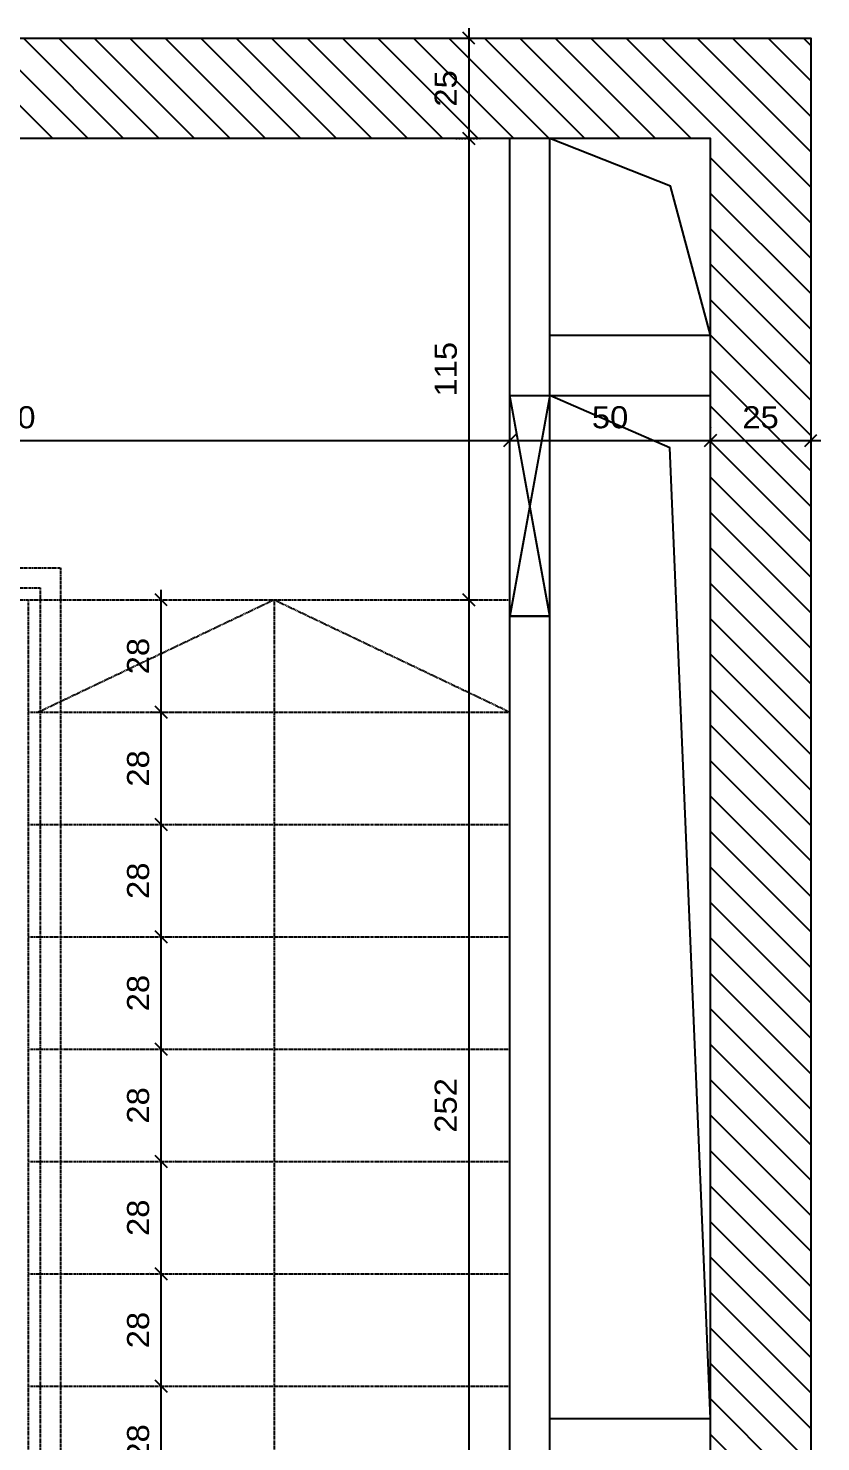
# Model space of a CAD drawing. Header units: centimetres. Extents: x 20560 to 58288, y -11023 to 7736.
# Drawn here: x 52555.2 to 52752.7, y -8592.7 to -8240.4 of the extents above; entities that cross this region are included whole.
import ezdxf

# ---------------------------------------------------------------- set-up
doc = ezdxf.new("R2010")
doc.units = ezdxf.units.CM
doc.header["$LTSCALE"] = 0.5
doc.header["$MEASUREMENT"] = 0
for name, pattern in [('DASHED2', [0.375, 0.25, -0.125]), ('DOT', [0.25, 0, -0.25]), ('Hidden', [0.714375, 0.47625, -0.238125])]:
    doc.linetypes.add(name, pattern=pattern)
doc.layers.get('DEFPOINTS').update_dxf_attribs({"color": 1})
for name, color, linetype in [('B_K.BINYAN', 7, 'Continuous'), ('DIM', 2, 'Continuous'), ('HATCH', 9, 'Continuous'), ('MABAT', 4, 'Continuous'), ('V', 1, 'Continuous')]:
    doc.layers.add(name, color=color, linetype=linetype)
doc.layers.add('ENG_beton nifsak', color=4, linetype='Continuous', transparency=0.5)
doc.layers.add('ENG_beton ole', color=3, linetype='DASHED2', transparency=0.5)
doc.styles.add('hebtxt', font='hebtxt-weld.shx', dxfattribs={"width": 1.11})
doc.dimstyles.new('25', dxfattribs={"dimtxt": 5.5, "dimasz": 3, "dimexe": 3, "dimexo": 6, "dimgap": 3, "dimtad": 1, "dimdec": 0, "dimrnd": 0.5, "dimdsep": 46, "dimtxsty": 'hebtxt', "dimblk1": 'OBLIQUE', "dimblk2": 'OBLIQUE', "dimsah": 1, "dimcen": 1, "dimdle": 2.5, "dimclre": 9, "dimclrt": 3, "dimadec": 0, "dimazin": 0, "dimtfac": 1, "dimtdec": 0, "dimtix": 1, "dimtmove": 2, "dimatfit": 3, "dimldrblk": 'OBLIQUE', "dimfxl": 1, "dimtolj": 1, "dimarcsym": 0})

# ---------------------------------------------------------------- blocks, each defined once
blk = doc.blocks.new('_OBLIQUE')
at = {"color": 0, "linetype": 'ByBlock'}
blk.add_line((-0.5, -0.5), (0.5, 0.5), dxfattribs=at)
blk = doc.blocks.new('*D3593')
at = {"layer": 'DEFPOINTS', "color": 0, "ltscale": 5, "transparency": 16777216}
for p in [(52655.96, -8242.89, 0), (52655.96, -8267.89, 0), (52665.08, -8267.89)]:
    blk.add_point(p, dxfattribs=at)
at = {"layer": 'DIM', "color": 0, "lineweight": -2, "ltscale": 5, "transparency": 16777216}
blk.add_line((52665.08, -8240.39), (52665.08, -8270.39), dxfattribs=at)
at = {"layer": 'DIM', "color": 9, "linetype": 'DOT', "lineweight": -2, "ltscale": 5, "transparency": 16777216}
for p, q in [((52661.96, -8242.89), (52668.08, -8242.89)), ((52661.96, -8267.89), (52668.08, -8267.89))]:
    blk.add_line(p, q, dxfattribs=at)
at = {"layer": 'DIM', "color": 0, "lineweight": -2, "ltscale": 5, "transparency": 16777216, "xscale": 3, "yscale": 3, "zscale": 3}
for p, rotation in [((52665.08, -8242.89), 90), ((52665.08, -8267.89), 270)]:
    blk.add_blockref('_OBLIQUE', p, dxfattribs=dict(at, rotation=rotation))
at = {"layer": 'DIM', "color": 3, "ltscale": 5, "transparency": 16777216, "insert": (52659.33, -8255.39), "char_height": 5.5, "attachment_point": 5, "rotation": 90, "style": 'hebtxt'}
blk.add_mtext('\\A1;25', dxfattribs=at)
blk = doc.blocks.new('*D3594')
at = {"layer": 'DEFPOINTS', "color": 0, "ltscale": 5, "transparency": 16777216}
for p in [(52655.96, -8267.89, 0), (52654.33, -8382.89, 0), (52665.08, -8382.89)]:
    blk.add_point(p, dxfattribs=at)
at = {"layer": 'DIM', "color": 0, "lineweight": -2, "ltscale": 5, "transparency": 16777216}
blk.add_line((52665.08, -8265.39), (52665.08, -8385.39), dxfattribs=at)
at = {"layer": 'DIM', "color": 9, "linetype": 'DOT', "lineweight": -2, "ltscale": 5, "transparency": 16777216}
for p, q in [((52661.96, -8267.89), (52668.08, -8267.89)), ((52660.33, -8382.89), (52668.08, -8382.89))]:
    blk.add_line(p, q, dxfattribs=at)
at = {"layer": 'DIM', "color": 0, "lineweight": -2, "ltscale": 5, "transparency": 16777216, "xscale": 3, "yscale": 3, "zscale": 3}
for p, rotation in [((52665.08, -8267.89), 90), ((52665.08, -8382.89), 270)]:
    blk.add_blockref('_OBLIQUE', p, dxfattribs=dict(at, rotation=rotation))
at = {"layer": 'DIM', "color": 3, "ltscale": 5, "transparency": 16777216, "insert": (52659.33, -8325.39), "char_height": 5.5, "attachment_point": 5, "rotation": 90, "style": 'hebtxt'}
blk.add_mtext('\\A1;115', dxfattribs=at)
blk = doc.blocks.new('*D3595')
at = {"layer": 'DEFPOINTS', "color": 0, "ltscale": 5, "transparency": 16777216}
for p in [(52654.33, -8382.89, 0), (52655.19, -8634.89, 0), (52665.08, -8634.89)]:
    blk.add_point(p, dxfattribs=at)
at = {"layer": 'DIM', "color": 0, "lineweight": -2, "ltscale": 5, "transparency": 16777216}
blk.add_line((52665.08, -8380.39), (52665.08, -8637.39), dxfattribs=at)
at = {"layer": 'DIM', "color": 9, "linetype": 'DOT', "lineweight": -2, "ltscale": 5, "transparency": 16777216}
for p, q in [((52660.33, -8382.89), (52668.08, -8382.89)), ((52661.19, -8634.89), (52668.08, -8634.89))]:
    blk.add_line(p, q, dxfattribs=at)
at = {"layer": 'DIM', "color": 0, "lineweight": -2, "ltscale": 5, "transparency": 16777216, "xscale": 3, "yscale": 3, "zscale": 3}
for p, rotation in [((52665.08, -8382.89), 90), ((52665.08, -8634.89), 270)]:
    blk.add_blockref('_OBLIQUE', p, dxfattribs=dict(at, rotation=rotation))
at = {"layer": 'DIM', "color": 3, "ltscale": 5, "transparency": 16777216, "insert": (52659.33, -8508.89), "char_height": 5.5, "attachment_point": 5, "rotation": 90, "style": 'hebtxt'}
blk.add_mtext('\\A1;252', dxfattribs=at)
blk = doc.blocks.new('*D3608')
at = {"layer": 'DEFPOINTS', "color": 0, "ltscale": 5, "transparency": 16777216}
for p in [(52588.4, -8578.89), (52591.5, -8578.89, 0), (52592.19, -8606.89, 0)]:
    blk.add_point(p, dxfattribs=at)
at = {"layer": 'DIM', "color": 9, "linetype": 'DOT', "lineweight": -2, "ltscale": 5, "transparency": 16777216}
for p, q in [((52585.5, -8578.89), (52585.4, -8578.89)), ((52586.19, -8606.89), (52585.4, -8606.89))]:
    blk.add_line(p, q, dxfattribs=at)
at = {"layer": 'DIM', "color": 0, "lineweight": -2, "ltscale": 5, "transparency": 16777216}
blk.add_line((52588.4, -8609.39), (52588.4, -8576.39), dxfattribs=at)
at = {"layer": 'DIM', "color": 0, "lineweight": -2, "ltscale": 5, "transparency": 16777216, "xscale": 3, "yscale": 3, "zscale": 3}
for p, rotation in [((52588.4, -8578.89), 90), ((52588.4, -8606.89), 270)]:
    blk.add_blockref('_OBLIQUE', p, dxfattribs=dict(at, rotation=rotation))
at = {"layer": 'DIM', "color": 3, "ltscale": 5, "transparency": 16777216, "insert": (52582.65, -8592.89), "char_height": 5.5, "attachment_point": 5, "rotation": 90, "style": 'hebtxt'}
blk.add_mtext('\\A1;28', dxfattribs=at)
blk = doc.blocks.new('*D3609')
at = {"layer": 'DEFPOINTS', "color": 0, "ltscale": 5, "transparency": 16777216}
for p in [(52588.4, -8550.89), (52592.93, -8550.89, 0), (52591.5, -8578.89, 0)]:
    blk.add_point(p, dxfattribs=at)
at = {"layer": 'DIM', "color": 0, "lineweight": -2, "ltscale": 5, "transparency": 16777216}
blk.add_line((52588.4, -8581.39), (52588.4, -8548.39), dxfattribs=at)
at = {"layer": 'DIM', "color": 9, "linetype": 'DOT', "lineweight": -2, "ltscale": 5, "transparency": 16777216}
for p, q in [((52586.93, -8550.89), (52585.4, -8550.89)), ((52585.5, -8578.89), (52585.4, -8578.89))]:
    blk.add_line(p, q, dxfattribs=at)
at = {"layer": 'DIM', "color": 0, "lineweight": -2, "ltscale": 5, "transparency": 16777216, "xscale": 3, "yscale": 3, "zscale": 3}
for p, rotation in [((52588.4, -8550.89), 90), ((52588.4, -8578.89), 270)]:
    blk.add_blockref('_OBLIQUE', p, dxfattribs=dict(at, rotation=rotation))
at = {"layer": 'DIM', "color": 3, "ltscale": 5, "transparency": 16777216, "insert": (52582.65, -8564.89), "char_height": 5.5, "attachment_point": 5, "rotation": 90, "style": 'hebtxt'}
blk.add_mtext('\\A1;28', dxfattribs=at)
blk = doc.blocks.new('*D3610')
at = {"layer": 'DEFPOINTS', "color": 0, "ltscale": 5, "transparency": 16777216}
for p in [(52588.23, -8522.89, 0), (52588.4, -8522.89), (52592.93, -8550.89, 0)]:
    blk.add_point(p, dxfattribs=at)
at = {"layer": 'DIM', "color": 0, "lineweight": -2, "ltscale": 5, "transparency": 16777216}
blk.add_line((52588.4, -8553.39), (52588.4, -8520.39), dxfattribs=at)
at = {"layer": 'DIM', "color": 9, "linetype": 'DOT', "lineweight": -2, "ltscale": 5, "transparency": 16777216}
for p, q in [((52594.23, -8522.89), (52591.4, -8522.89)), ((52586.93, -8550.89), (52585.4, -8550.89))]:
    blk.add_line(p, q, dxfattribs=at)
at = {"layer": 'DIM', "color": 0, "lineweight": -2, "ltscale": 5, "transparency": 16777216, "xscale": 3, "yscale": 3, "zscale": 3}
for p, rotation in [((52588.4, -8522.89), 90), ((52588.4, -8550.89), 270)]:
    blk.add_blockref('_OBLIQUE', p, dxfattribs=dict(at, rotation=rotation))
at = {"layer": 'DIM', "color": 3, "ltscale": 5, "transparency": 16777216, "insert": (52582.65, -8536.89), "char_height": 5.5, "attachment_point": 5, "rotation": 90, "style": 'hebtxt'}
blk.add_mtext('\\A1;28', dxfattribs=at)
blk = doc.blocks.new('*D3611')
at = {"layer": 'DEFPOINTS', "color": 0, "ltscale": 5, "transparency": 16777216}
for p in [(52588.4, -8494.89), (52590.1, -8494.89, 0), (52588.23, -8522.89, 0)]:
    blk.add_point(p, dxfattribs=at)
at = {"layer": 'DIM', "color": 0, "lineweight": -2, "ltscale": 5, "transparency": 16777216}
blk.add_line((52588.4, -8525.39), (52588.4, -8492.39), dxfattribs=at)
at = {"layer": 'DIM', "color": 9, "linetype": 'DOT', "lineweight": -2, "ltscale": 5, "transparency": 16777216}
for p, q in [((52584.1, -8494.89), (52585.4, -8494.89)), ((52594.23, -8522.89), (52591.4, -8522.89))]:
    blk.add_line(p, q, dxfattribs=at)
at = {"layer": 'DIM', "color": 0, "lineweight": -2, "ltscale": 5, "transparency": 16777216, "xscale": 3, "yscale": 3, "zscale": 3}
for p, rotation in [((52588.4, -8494.89), 90), ((52588.4, -8522.89), 270)]:
    blk.add_blockref('_OBLIQUE', p, dxfattribs=dict(at, rotation=rotation))
at = {"layer": 'DIM', "color": 3, "ltscale": 5, "transparency": 16777216, "insert": (52582.65, -8508.89), "char_height": 5.5, "attachment_point": 5, "rotation": 90, "style": 'hebtxt'}
blk.add_mtext('\\A1;28', dxfattribs=at)
blk = doc.blocks.new('*D3612')
at = {"layer": 'DEFPOINTS', "color": 0, "ltscale": 5, "transparency": 16777216}
for p in [(52584.06, -8466.89, 0), (52588.4, -8466.89), (52590.1, -8494.89, 0)]:
    blk.add_point(p, dxfattribs=at)
at = {"layer": 'DIM', "color": 0, "lineweight": -2, "ltscale": 5, "transparency": 16777216}
blk.add_line((52588.4, -8497.39), (52588.4, -8464.39), dxfattribs=at)
at = {"layer": 'DIM', "color": 9, "linetype": 'DOT', "lineweight": -2, "ltscale": 5, "transparency": 16777216}
for p, q in [((52590.06, -8466.89), (52591.4, -8466.89)), ((52584.1, -8494.89), (52585.4, -8494.89))]:
    blk.add_line(p, q, dxfattribs=at)
at = {"layer": 'DIM', "color": 0, "lineweight": -2, "ltscale": 5, "transparency": 16777216, "xscale": 3, "yscale": 3, "zscale": 3}
for p, rotation in [((52588.4, -8466.89), 90), ((52588.4, -8494.89), 270)]:
    blk.add_blockref('_OBLIQUE', p, dxfattribs=dict(at, rotation=rotation))
at = {"layer": 'DIM', "color": 3, "ltscale": 5, "transparency": 16777216, "insert": (52582.65, -8480.89), "char_height": 5.5, "attachment_point": 5, "rotation": 90, "style": 'hebtxt'}
blk.add_mtext('\\A1;28', dxfattribs=at)
blk = doc.blocks.new('*D3613')
at = {"layer": 'DEFPOINTS', "color": 0, "ltscale": 5, "transparency": 16777216}
for p in [(52588.23, -8438.89, 0), (52588.4, -8438.89), (52584.06, -8466.89, 0)]:
    blk.add_point(p, dxfattribs=at)
at = {"layer": 'DIM', "color": 0, "lineweight": -2, "ltscale": 5, "transparency": 16777216}
blk.add_line((52588.4, -8469.39), (52588.4, -8436.39), dxfattribs=at)
at = {"layer": 'DIM', "color": 9, "linetype": 'DOT', "lineweight": -2, "ltscale": 5, "transparency": 16777216}
for p, q in [((52594.23, -8438.89), (52591.4, -8438.89)), ((52590.06, -8466.89), (52591.4, -8466.89))]:
    blk.add_line(p, q, dxfattribs=at)
at = {"layer": 'DIM', "color": 0, "lineweight": -2, "ltscale": 5, "transparency": 16777216, "xscale": 3, "yscale": 3, "zscale": 3}
for p, rotation in [((52588.4, -8438.89), 90), ((52588.4, -8466.89), 270)]:
    blk.add_blockref('_OBLIQUE', p, dxfattribs=dict(at, rotation=rotation))
at = {"layer": 'DIM', "color": 3, "ltscale": 5, "transparency": 16777216, "insert": (52582.65, -8452.89), "char_height": 5.5, "attachment_point": 5, "rotation": 90, "style": 'hebtxt'}
blk.add_mtext('\\A1;28', dxfattribs=at)
blk = doc.blocks.new('*D3614')
at = {"layer": 'DEFPOINTS', "color": 0, "ltscale": 5, "transparency": 16777216}
for p in [(52588.4, -8410.89), (52599.31, -8410.89, 0), (52588.23, -8438.89, 0)]:
    blk.add_point(p, dxfattribs=at)
at = {"layer": 'DIM', "color": 0, "lineweight": -2, "ltscale": 5, "transparency": 16777216}
blk.add_line((52588.4, -8441.39), (52588.4, -8408.39), dxfattribs=at)
at = {"layer": 'DIM', "color": 9, "linetype": 'DOT', "lineweight": -2, "ltscale": 5, "transparency": 16777216}
for p, q in [((52593.31, -8410.89), (52585.4, -8410.89)), ((52594.23, -8438.89), (52591.4, -8438.89))]:
    blk.add_line(p, q, dxfattribs=at)
at = {"layer": 'DIM', "color": 0, "lineweight": -2, "ltscale": 5, "transparency": 16777216, "xscale": 3, "yscale": 3, "zscale": 3}
for p, rotation in [((52588.4, -8410.89), 90), ((52588.4, -8438.89), 270)]:
    blk.add_blockref('_OBLIQUE', p, dxfattribs=dict(at, rotation=rotation))
at = {"layer": 'DIM', "color": 3, "ltscale": 5, "transparency": 16777216, "insert": (52582.65, -8424.89), "char_height": 5.5, "attachment_point": 5, "rotation": 90, "style": 'hebtxt'}
blk.add_mtext('\\A1;28', dxfattribs=at)
blk = doc.blocks.new('*D3615')
at = {"layer": 'DEFPOINTS', "color": 0, "ltscale": 5, "transparency": 16777216}
for p in [(52588.4, -8382.89), (52588.81, -8382.89, 0), (52599.31, -8410.89, 0)]:
    blk.add_point(p, dxfattribs=at)
at = {"layer": 'DIM', "color": 0, "lineweight": -2, "ltscale": 5, "transparency": 16777216}
blk.add_line((52588.4, -8413.39), (52588.4, -8380.39), dxfattribs=at)
at = {"layer": 'DIM', "color": 9, "linetype": 'DOT', "lineweight": -2, "ltscale": 5, "transparency": 16777216}
for p, q in [((52582.81, -8382.89), (52585.4, -8382.89)), ((52593.31, -8410.89), (52585.4, -8410.89))]:
    blk.add_line(p, q, dxfattribs=at)
at = {"layer": 'DIM', "color": 0, "lineweight": -2, "ltscale": 5, "transparency": 16777216, "xscale": 3, "yscale": 3, "zscale": 3}
for p, rotation in [((52588.4, -8382.89), 90), ((52588.4, -8410.89), 270)]:
    blk.add_blockref('_OBLIQUE', p, dxfattribs=dict(at, rotation=rotation))
at = {"layer": 'DIM', "color": 3, "ltscale": 5, "transparency": 16777216, "insert": (52582.65, -8396.89), "char_height": 5.5, "attachment_point": 5, "rotation": 90, "style": 'hebtxt'}
blk.add_mtext('\\A1;28', dxfattribs=at)
blk = doc.blocks.new('*D3578')
at = {"layer": 'DEFPOINTS', "color": 0, "ltscale": 5, "transparency": 16777216}
for p in [(52425.25, -8337.75), (52675.25, -8342.47), (52675.25, -8343.14)]:
    blk.add_point(p, dxfattribs=at)
at = {"layer": 'DIM', "color": 0, "lineweight": -2, "ltscale": 5, "transparency": 16777216}
blk.add_line((52422.75, -8343.14), (52677.75, -8343.14), dxfattribs=at)
at = {"layer": 'DIM', "color": 9, "linetype": 'DOT', "lineweight": -2, "ltscale": 5, "transparency": 16777216}
for p, q in [((52425.25, -8343.75), (52425.25, -8346.14)), ((52675.25, -8348.47), (52675.25, -8346.14))]:
    blk.add_line(p, q, dxfattribs=at)
at = {"layer": 'DIM', "color": 0, "lineweight": -2, "ltscale": 5, "transparency": 16777216, "xscale": 3, "yscale": 3, "zscale": 3, "rotation": 180}
blk.add_blockref('_OBLIQUE', (52425.25, -8343.14), dxfattribs=at)
at = {"layer": 'DIM', "color": 0, "lineweight": -2, "ltscale": 5, "transparency": 16777216, "xscale": 3, "yscale": 3, "zscale": 3}
blk.add_blockref('_OBLIQUE', (52675.25, -8343.14), dxfattribs=at)
at = {"layer": 'DIM', "color": 3, "ltscale": 5, "transparency": 16777216, "insert": (52550.25, -8337.39), "char_height": 5.5, "attachment_point": 5, "style": 'hebtxt'}
blk.add_mtext('\\A1;250', dxfattribs=at)
blk = doc.blocks.new('*D3579')
at = {"layer": 'DEFPOINTS', "color": 0, "ltscale": 5, "transparency": 16777216}
for p in [(52675.25, -8342.47), (52725.25, -8343.14), (52725.25, -8345.83)]:
    blk.add_point(p, dxfattribs=at)
at = {"layer": 'DIM', "color": 9, "linetype": 'DOT', "lineweight": -2, "ltscale": 5, "transparency": 16777216}
for p, q in [((52725.25, -8339.83), (52725.25, -8340.14)), ((52675.25, -8348.47), (52675.25, -8346.14))]:
    blk.add_line(p, q, dxfattribs=at)
at = {"layer": 'DIM', "color": 0, "lineweight": -2, "ltscale": 5, "transparency": 16777216}
blk.add_line((52672.75, -8343.14), (52727.75, -8343.14), dxfattribs=at)
at = {"layer": 'DIM', "color": 0, "lineweight": -2, "ltscale": 5, "transparency": 16777216, "xscale": 3, "yscale": 3, "zscale": 3, "rotation": 180}
blk.add_blockref('_OBLIQUE', (52675.25, -8343.14), dxfattribs=at)
at = {"layer": 'DIM', "color": 0, "lineweight": -2, "ltscale": 5, "transparency": 16777216, "xscale": 3, "yscale": 3, "zscale": 3}
blk.add_blockref('_OBLIQUE', (52725.25, -8343.14), dxfattribs=at)
at = {"layer": 'DIM', "color": 3, "ltscale": 5, "transparency": 16777216, "insert": (52700.25, -8337.39), "char_height": 5.5, "attachment_point": 5, "style": 'hebtxt'}
blk.add_mtext('\\A1;50', dxfattribs=at)
blk = doc.blocks.new('*D3580')
at = {"layer": 'DEFPOINTS', "color": 0, "ltscale": 5, "transparency": 16777216}
for p in [(52725.25, -8345.83), (52750.25, -8343.14), (52750.25, -8345.83)]:
    blk.add_point(p, dxfattribs=at)
at = {"layer": 'DIM', "color": 9, "linetype": 'DOT', "lineweight": -2, "ltscale": 5, "transparency": 16777216}
for p, q in [((52725.25, -8339.83), (52725.25, -8340.14)), ((52750.25, -8339.83), (52750.25, -8340.14))]:
    blk.add_line(p, q, dxfattribs=at)
at = {"layer": 'DIM', "color": 0, "lineweight": -2, "ltscale": 5, "transparency": 16777216}
blk.add_line((52722.75, -8343.14), (52752.75, -8343.14), dxfattribs=at)
at = {"layer": 'DIM', "color": 0, "lineweight": -2, "ltscale": 5, "transparency": 16777216, "xscale": 3, "yscale": 3, "zscale": 3, "rotation": 180}
blk.add_blockref('_OBLIQUE', (52725.25, -8343.14), dxfattribs=at)
at = {"layer": 'DIM', "color": 0, "lineweight": -2, "ltscale": 5, "transparency": 16777216, "xscale": 3, "yscale": 3, "zscale": 3}
blk.add_blockref('_OBLIQUE', (52750.25, -8343.14), dxfattribs=at)
at = {"layer": 'DIM', "color": 3, "ltscale": 5, "transparency": 16777216, "insert": (52737.75, -8337.39), "char_height": 5.5, "attachment_point": 5, "style": 'hebtxt'}
blk.add_mtext('\\A1;25', dxfattribs=at)
blk = doc.blocks.new('waesrhd')
at = {"layer": 'ENG_beton nifsak', "ltscale": 50}
for points in [[(59201.83, -10350.82), (59201.83, -10325.82), (59551.83, -10325.82), (59551.83, -10857.82), (59526.83, -10857.82)], [(59526.83, -10832.82), (59226.83, -10832.82), (59226.83, -10460.82), (59201.83, -10460.82), (59201.83, -10857.82), (59526.83, -10857.82), (59526.83, -10350.82), (59226.83, -10350.82)]]:
    blk.add_lwpolyline(points, dxfattribs=at)
at = {"layer": 'HATCH'}
for points in [[(59526.83, -10399.82), (59516.9, -10362.68), (59486.83, -10350.82)], [(59526.83, -10669.82), (59516.69, -10427.92), (59486.83, -10414.82)]]:
    blk.add_lwpolyline(points, dxfattribs=at)
at = {"layer": 'MABAT'}
for p, q in [((59486.83, -10399.82), (59526.83, -10399.82)), ((59486.83, -10414.82), (59526.83, -10414.82)), ((59486.83, -10669.82), (59526.83, -10669.82))]:
    blk.add_line(p, q, dxfattribs=at)
for points in [[(59476.83, -10832.82), (59476.83, -10414.82), (59476.83, -10350.82)], [(59486.83, -10832.82), (59486.83, -10414.82), (59486.83, -10350.82)], [(59486.83, -10414.82), (59476.83, -10469.82), (59486.83, -10469.82), (59476.83, -10414.82), (59486.83, -10414.82)]]:
    blk.add_lwpolyline(points, dxfattribs=at)

msp = doc.modelspace()

# ---------------------------------------------------------------- hatches: boundary and pattern name
at = {"layer": 'HATCH', "linetype": 'Continuous', "transparency": 33554559}
h = msp.add_hatch(dxfattribs=at)
h.set_pattern_fill('ANSI31', color=256, scale=50, angle=270)
h.set_pattern_definition([(315, (-7220.4333, 2175.5), (4.4194174, 4.4194174), [])])
h.paths.add_polyline_path([(52425.249, -8377.892), (52400.249, -8377.892), (52400.249, -8774.892), (52685.249, -8774.892), (52685.249, -8749.892), (52425.249, -8749.892)], flags=17)
h.paths.add_polyline_path([(52750.249, -8242.892), (52400.249, -8242.892), (52400.249, -8272.892), (52425.249, -8272.892), (52425.249, -8267.892), (52725.249, -8267.892), (52725.249, -8774.892), (52750.249, -8774.892)])

# ---------------------------------------------------------------- linework, layer by layer
at = {"layer": 'ENG_beton ole', "ltscale": 50}
for points in [[(52400.249, -8267.892), (52400.249, -8242.892), (52750.249, -8242.892), (52750.249, -8774.892), (52725.249, -8774.892)], [(52725.249, -8749.892), (52425.249, -8749.892), (52425.249, -8377.892), (52400.249, -8377.892), (52400.249, -8774.892), (52725.249, -8774.892), (52725.249, -8267.892), (52425.249, -8267.892)]]:
    msp.add_lwpolyline(points, dxfattribs=at)
at = {"layer": 'HATCH'}
for points in [[(52725.249, -8316.892), (52715.319, -8279.747), (52685.249, -8267.892)], [(52725.249, -8586.892), (52715.106, -8344.992), (52685.249, -8331.892)]]:
    msp.add_lwpolyline(points, dxfattribs=at)
at = {"layer": 'MABAT'}
for p, q in [((52685.249, -8316.892), (52725.249, -8316.892)), ((52685.249, -8331.892), (52725.249, -8331.892)), ((52685.249, -8586.892), (52725.249, -8586.892))]:
    msp.add_line(p, q, dxfattribs=at)
for points in [[(52675.249, -8749.892), (52675.249, -8331.892), (52675.249, -8267.892)], [(52685.249, -8749.892), (52685.249, -8331.892), (52685.249, -8267.892)], [(52685.249, -8331.892), (52675.249, -8386.892), (52685.249, -8386.892), (52675.249, -8331.892), (52685.249, -8331.892)]]:
    msp.add_lwpolyline(points, dxfattribs=at)
at = {"layer": 'V', "linetype": 'Hidden'}
for p, q in [((52425.249, -8382.892), (52675.249, -8382.892)), ((52555.249, -8382.889, 0), (52555.249, -8634.889)), ((52616.499, -8382.892), (52616.499, -8629.593)), ((52555.249, -8410.892), (52675.249, -8410.892)), ((52555.249, -8438.892), (52675.249, -8438.892)), ((52555.249, -8466.892), (52675.249, -8466.892)), ((52555.249, -8494.892), (52675.249, -8494.892)), ((52555.249, -8522.892), (52675.249, -8522.892)), ((52555.249, -8550.892), (52675.249, -8550.892)), ((52555.249, -8578.892), (52675.249, -8578.892))]:
    msp.add_line(p, q, dxfattribs=at)
for points in [[(52537.249, -8374.893), (52563.249, -8374.893), (52563.249, -8642.892), (52537.249, -8642.892)], [(52542.249, -8379.893), (52558.249, -8379.893), (52558.249, -8637.892), (52542.249, -8637.892)]]:
    msp.add_lwpolyline(points, close=True, dxfattribs=at)
msp.add_lwpolyline([(52675.249, -8410.892), (52616.499, -8382.892), (52557.749, -8410.892)], dxfattribs=at)

# ---------------------------------------------------------------- block references
at = {"layer": 'B_K.BINYAN'}
msp.add_blockref('waesrhd', (-6801.585, 2082.93), dxfattribs=at)

# ---------------------------------------------------------------- dimensions: what is measured, and where the dimension line sits
at = {"layer": 'DIM', "ltscale": 5}
for base, p1, p2, picture, middle in [((52665.083, -8267.892, 0), (52655.959, -8242.892), (52655.959, -8267.892), '*D3593', (52659.333, -8255.392, 0)), ((52665.083, -8382.892, 0), (52655.959, -8267.892), (52654.326, -8382.892), '*D3594', (52659.333, -8325.392, 0)), ((52588.401, -8382.892, 0), (52599.309, -8410.892), (52588.809, -8382.892), '*D3615', (52582.651, -8396.892, 0)), ((52665.083, -8634.892, 0), (52654.326, -8382.892), (52655.188, -8634.892), '*D3595', (52659.333, -8508.892, 0)), ((52588.401, -8410.892, 0), (52588.232, -8438.892), (52599.309, -8410.892), '*D3614', (52582.651, -8424.892, 0)), ((52588.401, -8438.892, 0), (52584.064, -8466.892), (52588.232, -8438.892), '*D3613', (52582.651, -8452.892, 0)), ((52588.401, -8466.892, 0), (52590.104, -8494.892), (52584.064, -8466.892), '*D3612', (52582.651, -8480.892, 0)), ((52588.401, -8494.892, 0), (52588.227, -8522.892), (52590.104, -8494.892), '*D3611', (52582.651, -8508.892, 0)), ((52588.401, -8522.892, 0), (52592.926, -8550.892), (52588.227, -8522.892), '*D3610', (52582.651, -8536.892, 0)), ((52588.401, -8550.892, 0), (52591.502, -8578.892), (52592.926, -8550.892), '*D3609', (52582.651, -8564.892, 0)), ((52588.401, -8578.892, 0), (52592.191, -8606.892), (52591.502, -8578.892), '*D3608', (52582.651, -8592.892, 0))]:
    dim = msp.add_linear_dim(base=base, p1=p1, p2=p2, angle=90, dimstyle='25', dxfattribs=at)
    dim.commit()
    dim.dimension.update_dxf_attribs({"geometry": picture, "text_midpoint": middle})
for base, p1, p2, picture, middle in [((52675.249, -8343.139), (52425.249, -8337.752), (52675.249, -8342.467), '*D3578', (52550.249, -8337.389)), ((52725.249, -8343.139), (52675.249, -8342.467), (52725.249, -8345.832), '*D3579', (52700.249, -8337.389)), ((52750.249, -8343.139), (52725.249, -8345.832), (52750.249, -8345.832), '*D3580', (52737.749, -8337.389))]:
    dim = msp.add_linear_dim(base=base, p1=p1, p2=p2, dimstyle='25', dxfattribs=at)
    dim.commit()
    dim.dimension.update_dxf_attribs({"geometry": picture, "text_midpoint": middle})

doc.saveas('drawing.dxf')
